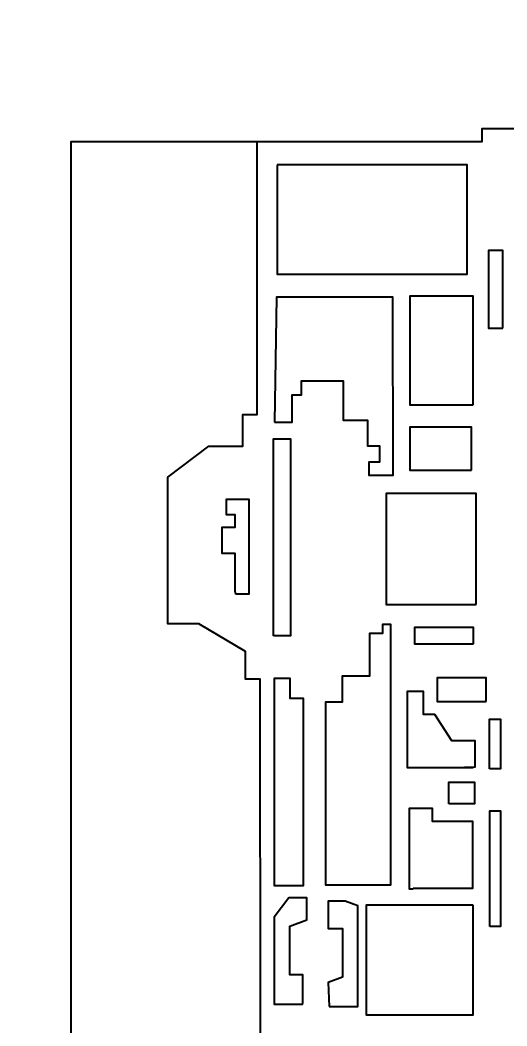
# Model space of a CAD drawing. Header units: millimetres. Extents: x 3191 to 879702, y -27549 to 222194.
# Drawn here: x 638560 to 639509, y 23530 to 25491 of the extents above; entities that cross this region are included whole.
import ezdxf

# ---------------------------------------------------------------- set-up
doc = ezdxf.new("R2010")
doc.units = ezdxf.units.MM
doc.header["$MEASUREMENT"] = 0
doc.layers.add('Krumbuster', color=112, linetype='Continuous')
doc.styles.get("Standard").update_dxf_attribs({"font": 'arial.ttf'})

msp = doc.modelspace()

# ---------------------------------------------------------------- linework, layer by layer
at = {"layer": 'Krumbuster'}
for points in [[(640153.77852, 20418.45825), (640153.20141, 23511.51405), (639718.71479, 23511.43298), (639718.72071, 23479.753), (639461.60746, 23479.70502), (639461.60154, 23511.42), (638659.76978, 23511.27039), (638659.44461, 25254.00773), (639460.61665, 25254.15721), (639460.61192, 25279.5152), (639537.81129, 25279.5296), (639537.79767, 25352.5242), (639658.35947, 25352.54669), (639733.67226, 25352.56075), (639733.69105, 25251.817), (640136.87546, 25251.89223), (640136.58367, 26815.75897)], [(638659.76978, 23511.27039), (639028.41187, 23511.33917), (639028.28223, 24206.13802), (638999.44446, 24206.13264), (638999.43437, 24260.22364), (638908.79135, 24314.29773), (638848.02608, 24314.28639), (638847.97273, 24600.19587), (638927.80154, 24660.64252), (638994.23138, 24660.65492), (638994.21995, 24721.95811), (639022.02774, 24721.9633), (639021.92846, 25254.07536)], [(639055.6541, 24707.16463), (639090.67134, 24707.17117), (639090.66134, 24760.74702), (639108.68494, 24760.75038), (639108.67995, 24787.5384), (639190.04367, 24787.55358), (639190.05799, 24710.79589), (639237.43426, 24710.80473), (639237.44358, 24660.83489), (639260.61678, 24660.83921), (639260.62264, 24629.4149), (639240.02429, 24629.41106), (639240.029, 24604.16865), (639286.89028, 24604.1774), (639286.82559, 24950.87475), (639059.72834, 24950.83238), (639055.6541, 24707.16463)], [(638980.01743, 24372.30164), (639006.79534, 24372.30664), (639006.76093, 24556.73118), (638961.44452, 24556.72272), (638961.44999, 24527.35899), (638978.44363, 24527.36216), (638978.44843, 24501.60461), (638953.21539, 24501.5999), (638953.22471, 24451.63005), (638978.45776, 24451.63476), (638978.47141, 24378.48326), (638980.01743, 24372.30164)], [(639157.44955, 23805.47937), (639282.58482, 23805.50272), (639282.49014, 24312.92763), (639266.52639, 24312.92465), (639266.52966, 24295.40941), (639240.78162, 24295.4046), (639240.7972, 24211.95005), (639187.75635, 24211.94015), (639187.76577, 24161.45516), (639162.53272, 24161.45045), (639155.32328, 24161.44911), (639155.3897, 23805.47899), (639164.65899, 23805.48072)], [(639059.9716, 23804.40401), (639112.49746, 23804.41381), (639112.4295, 24168.62641), (639086.16657, 24168.62151), (639086.15937, 24207.25801), (639055.26174, 24207.25225), (639055.33691, 23804.40315), (639059.9716, 23804.40401)], [(639443.30785, 24033.66489), (639315.08285, 24033.64097), (639315.05497, 24183.03518), (639345.95259, 24183.04095), (639345.96096, 24138.22272), (639367.58928, 24138.22675), (639401.07127, 24086.71772), (639446.38769, 24086.72618), (639446.39739, 24034.69576), (639446.39739, 24034.69576), (639405.20088, 24033.65778)], [(639326.35771, 23798.81384), (639442.73858, 23798.83555), (639442.71436, 23928.65395), (639363.92557, 23928.63925), (639363.92076, 23954.3968), (639318.08927, 23954.38825), (639318.11849, 23797.78201), (639326.3579, 23797.78355)], [(639110.99527, 23575.68608), (639110.98518, 23629.77707), (639085.75213, 23629.77237), (639085.73444, 23724.56027), (639118.68961, 23736.93005), (639118.68154, 23780.20285), (639084.17919, 23780.19641), (639055.34854, 23742.06984), (639055.38006, 23573.0998), (639110.48076, 23573.11009), (639110.99527, 23575.68608)], [(639162.49259, 23568.48349), (639218.62326, 23568.49397), (639218.58674, 23764.25185), (639193.86695, 23773.52), (639160.39457, 23773.51376), (639160.40447, 23720.45305), (639188.21227, 23720.45823), (639188.22996, 23625.67016), (639160.42418, 23614.84677), (639162.49259, 23568.48349)]]:
    msp.add_lwpolyline(points, dxfattribs=at)
for points in [[(639060.85886, 25208.8557), (639060.89868, 24995.40923), (639431.70105, 24995.47841), (639431.66123, 25208.92488)], [(639500.74762, 24890.15245), (639500.71926, 25042.12221), (639472.91137, 25042.11703), (639472.93973, 24890.14726)], [(639443.09995, 24740.74747), (639443.06035, 24952.99014), (639319.46995, 24952.96708), (639319.50955, 24740.72441)], [(639440.01177, 24613.80587), (639439.9962, 24697.2606), (639319.49553, 24697.23812), (639319.5111, 24613.78339)], [(639054.18689, 24290.9215), (639054.11528, 24674.70975), (639087.07267, 24674.7159), (639087.14428, 24290.92765)], [(639448.81491, 24352.11014), (639448.77463, 24567.95898), (639273.68825, 24567.92632), (639273.72853, 24352.07747)], [(639443.67964, 24275.35167), (639443.67368, 24307.29095), (639328.83759, 24307.26952), (639328.84355, 24275.33024)], [(639468.41866, 24163.05296), (639468.4101, 24208.90148), (639373.14248, 24208.8837), (639373.15104, 24163.03518)], [(639475.13772, 24031.17524), (639475.11955, 24128.53903), (639496.23289, 24128.54297), (639496.25106, 24031.17918)], [(639395.84663, 23963.16038), (639395.83875, 24005.40289), (639445.78986, 24005.41221), (639445.79774, 23963.1697)], [(639475.70999, 23724.14477), (639475.66789, 23949.78135), (639496.26625, 23949.78519), (639496.30835, 23724.14861)], [(639442.28796, 23766.60955), (639442.32817, 23551.09081), (639235.17599, 23551.05216), (639235.13578, 23766.5709)]]:
    msp.add_lwpolyline(points, close=True, dxfattribs=at)

# ---------------------------------------------------------------- texts
at = {"insert": (635037.07148, 26551.33295), "char_height": 300, "attachment_point": 1}
msp.add_mtext('Filtration occurs to\\Pmake sure the output \\Pis of a fine powder\\Pconsistency. ', dxfattribs=at)

doc.saveas('drawing.dxf')
